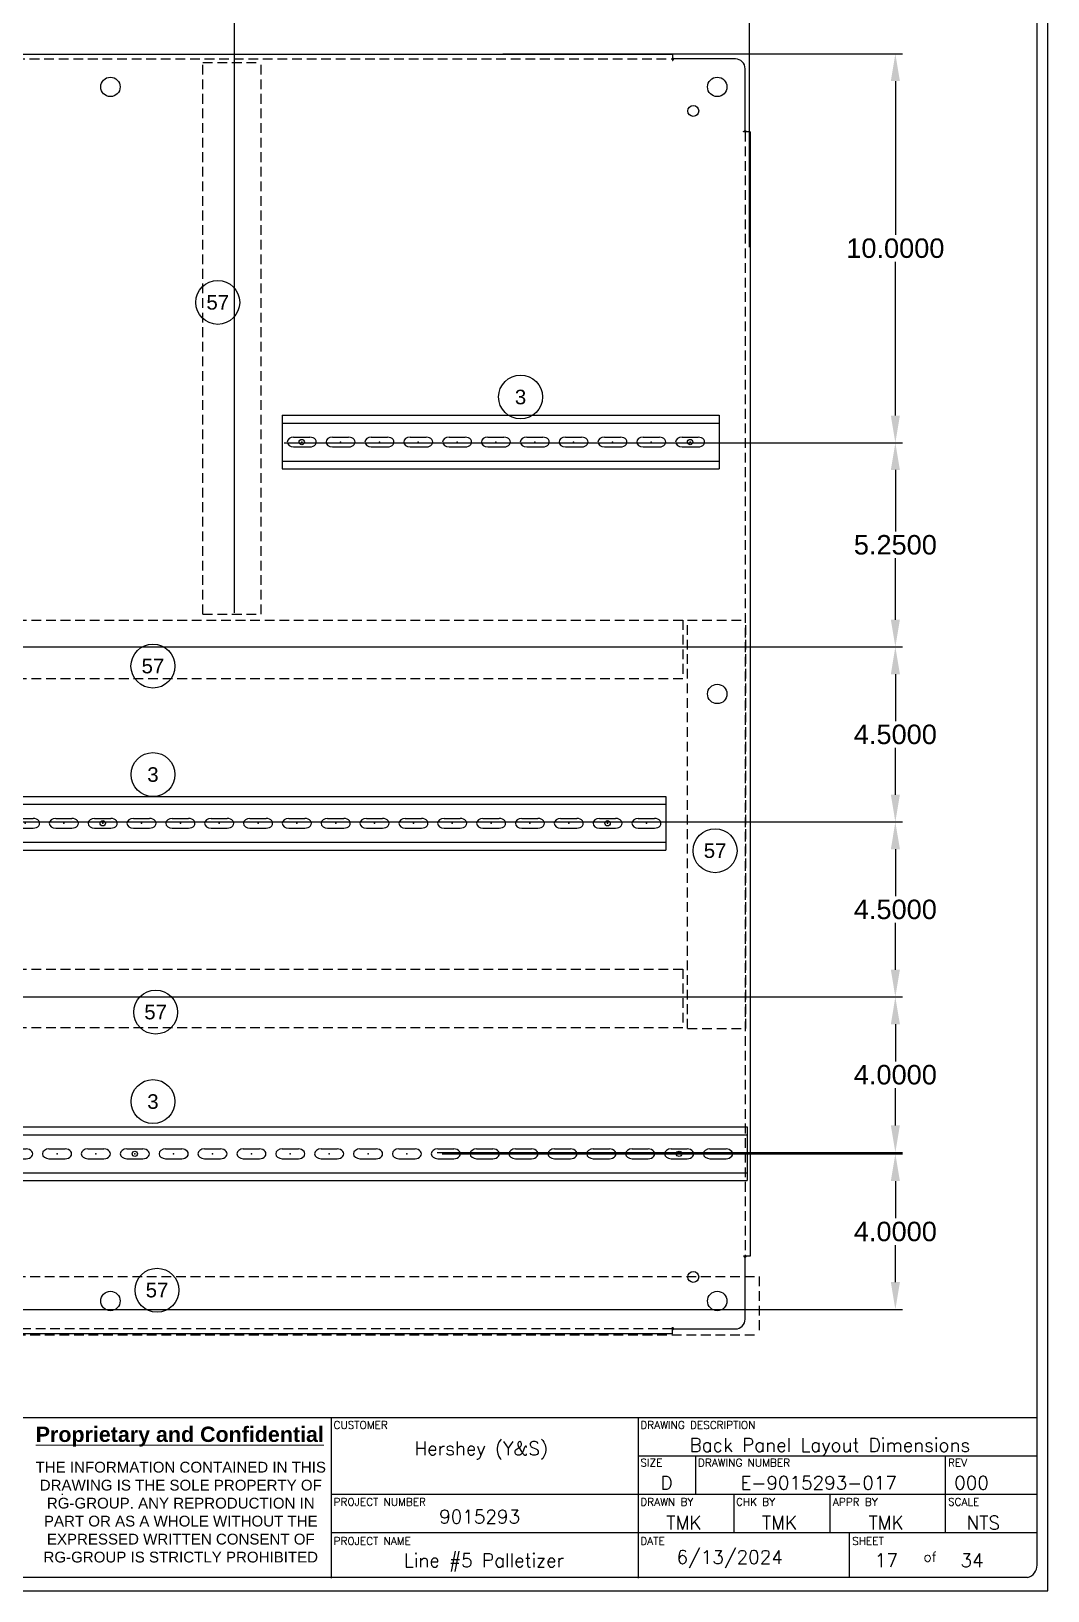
# Model space of a CAD drawing. Header units: inches. Extents: x -0.2 to 94.8, y -0.3 to 60.7.
# Drawn here: x 68.68 to 94.83, y -0.33 to 39.77 of the extents above; entities that cross this region are included whole.
import ezdxf
from ezdxf.enums import TextEntityAlignment as Align

# ---------------------------------------------------------------- set-up
doc = ezdxf.new("R2010")
doc.units = ezdxf.units.IN
doc.header["$MEASUREMENT"] = 0
doc.linetypes.add('HIDDEN', pattern=[0.375, 0.25, -0.125])
for name, color, linetype in [('02___PRT_ALL_AXES', 7, 'Continuous'), ('DEFAULT_2', 8, 'HIDDEN'), ('MISC', 7, 'Continuous'), ('PBAL', 52, 'Continuous'), ('PITEM', 20, 'Continuous'), ('PSYMS', 2, 'Continuous'), ('TB_LABELS', 1, 'Continuous')]:
    doc.layers.add(name, color=color, linetype=linetype)
doc.styles.add('Annotative', font='arial.ttf')
doc.styles.add('Fields', font='simplex.shx', dxfattribs={"height": 0.185})
doc.styles.get("Standard").update_dxf_attribs({"font": 'arial.ttf'})
doc.styles.add('WD', font='romans.shx', dxfattribs={"height": 0.185})
doc.dimstyles.get("Standard").update_dxf_attribs({"dimtxt": 0.18, "dimasz": 0.18, "dimexe": 0.18, "dimexo": 0.0625, "dimgap": 0.09, "dimtad": 0, "dimtih": 1, "dimtoh": 1, "dimdec": 4, "dimzin": 0, "dimdsep": 46, "dimtxsty": 'Standard', "dimcen": 0.09, "dimadec": 0, "dimazin": 0, "dimtfac": 1, "dimtdec": 4, "dimtofl": 0, "dimtmove": 0, "dimatfit": 3, "dimfxl": 1, "dimtolj": 1, "dimtzin": 0, "dimarcsym": 0})

# ---------------------------------------------------------------- blocks, each defined once
blk = doc.blocks.new('RG_Master_Ver_4_2_2')
at = {"color": 3}
for p, q in [((34.15, 0.194), (34.15, 21.734)), ((10.12, 1.563), (34.15, 1.563)), ((27.605, 1.563), (27.605, 0.072)), ((30.451, 1.563), (30.451, 0.072)), ((30.451, 1.207), (34.15, 1.207)), ((30.984, 1.207), (30.984, 0.852)), ((33.297, 1.207), (33.297, 0.852)), ((25.107, 0.852), (25.117, 0.852)), ((27.605, 0.852), (34.15, 0.852)), ((27.959, 0.852), (27.961, 0.852)), ((31.34, 0.852), (31.34, 0.496)), ((32.229, 0.852), (32.229, 0.496)), ((33.297, 0.852), (33.297, 0.496)), ((27.605, 0.496), (34.15, 0.496)), ((32.407, 0.496), (32.407, 0.085)), ((19.689, 0.081), (34.062, 0.081))]:
    blk.add_line(p, q, dxfattribs=at)
blk.add_lwpolyline([(0, -0.044), (34.25, -0.044), (34.25, 21.956), (0, 21.956)], close=True, dxfattribs=at)
blk.add_arc((34.035, 0.192), 0.115, 283.6956, 0.7965, dxfattribs=at)
at = {"color": 3, "linetype": 'Continuous', "lineweight": 20, "insert": (26.201, 1.478), "char_height": 0.14228, "width": 2.80179, "attachment_point": 2, "style": 'Annotative'}
blk.add_mtext('{\\fArial|b1|i0|c0|p34;\\LProprietary and Confidential}', dxfattribs=at)
at = {"color": 3, "insert": (26.21, 1.152), "char_height": 0.1, "width": 2.78538, "attachment_point": 2, "style": 'Annotative'}
blk.add_mtext('THE INFORMATION CONTAINED IN THIS DRAWING IS THE SOLE PROPERTY OF RG-GROUP. ANY REPRODUCTION IN PART OR AS A WHOLE WITHOUT THE EXPRESSED WRITTEN CONSENT OF RG-GROUP IS STRICTLY PROHIBITED', dxfattribs=at)
at = {"insert": (30.807, 0.331), "char_height": 0.125, "attachment_point": 1, "style": 'Fields'}
blk.add_mtext('6/13/2024', dxfattribs=at)
at = {"style": 'Fields'}
for tag, p in [('DESCRIPTION_3', (13.116, 1.307)), ('DRN_3', (15.472, 1.307)), ('CHK_3', (16.529, 1.307)), ('APP_3', (17.552, 1.307)), ('DATE_3', (18.829, 1.307)), ('CUSTOMER', (28.997, 1.214)), ('DRAWING_DESC', (32.229, 1.246)), ('DESCRIPTION_2', (13.116, 0.951)), ('DRN_2', (15.472, 0.951)), ('CHK_2', (16.529, 0.951)), ('APP_2', (17.552, 0.951)), ('DATE_2', (18.829, 0.951)), ('SIZE', (30.715, 0.894)), ('DRAWING_#', (32.125, 0.894)), ('REV', (33.543, 0.894)), ('PROJECT_#', (28.981, 0.581)), ('DESCRIPTION_1', (13.116, 0.596)), ('DRN_1', (15.472, 0.596)), ('CHK_1', (16.529, 0.596)), ('APP_1', (17.552, 0.596)), ('DATE_1', (18.829, 0.596)), ('DRN_BY', (30.875, 0.524)), ('CHK_BY', (31.762, 0.524)), ('APP_BY', (32.75, 0.524)), ('SCALE', (33.652, 0.524)), ('PROJECT_NAME', (29.021, 0.176)), ('SHEETNUM', (32.753, 0.176)), ('TTL_SHTS', (33.547, 0.176))]:
    blk.add_attdef(tag, text='', height=0.125, dxfattribs=at).set_placement(p, align=Align.CENTER)
at = {"style": 'Fields', "flags": 9}
blk.add_attdef('WD_TB', (9.953, 0.194), '', height=0.0638, dxfattribs=at)
at = {"layer": 'TB_LABELS', "style": 'WD'}
for s, height, p in [('CUSTOMER', 0.0711, (27.627, 1.528)), ('DRAWING DESCRIPTION', 0.07114, (30.472, 1.528)), ('SIZE', 0.0711, (30.472, 1.179)), ('DRAWING NUMBER', 0.07114, (31.006, 1.179)), ('REV', 0.0711, (33.325, 1.179)), ('PROJECT NUMBER', 0.07114, (27.627, 0.816)), ('DRAWN BY', 0.0711, (30.472, 0.816)), ('CHK BY', 0.0711, (31.359, 0.816)), ('APPR BY', 0.0711, (32.258, 0.816)), ('SCALE', 0.0711, (33.325, 0.816)), ('PROJECT NAME', 0.07114, (27.627, 0.453)), ('DATE', 0.0711, (30.472, 0.453)), ('SHEET', 0.0711, (32.436, 0.453)), ('of', 0.0925, (33.098, 0.318))]:
    blk.add_text(s, height=height, dxfattribs=at).set_placement(p, align=Align.TOP_LEFT)
blk = doc.blocks.new('HDINFBD8')
for p, q in [((0, 0.69), (11.25, 0.69)), ((0, 0.69), (0, -0.69)), ((0, 0.49), (11.25, 0.49)), ((11.25, 0.69), (11.25, -0.69)), ((0.292, 0.125), (0.708, 0.125)), ((1.292, 0.125), (1.708, 0.125)), ((2.292, 0.125), (2.708, 0.125)), ((3.292, 0.125), (3.708, 0.125)), ((4.292, 0.125), (4.708, 0.125)), ((5.292, 0.125), (5.708, 0.125)), ((6.292, 0.125), (6.708, 0.125)), ((7.292, 0.125), (7.708, 0.125)), ((8.292, 0.125), (8.708, 0.125)), ((9.292, 0.125), (9.708, 0.125)), ((10.292, 0.125), (10.708, 0.125)), ((0.292, -0.125), (0.708, -0.125)), ((1.292, -0.125), (1.708, -0.125)), ((2.292, -0.125), (2.708, -0.125)), ((3.292, -0.125), (3.708, -0.125)), ((4.292, -0.125), (4.708, -0.125)), ((5.292, -0.125), (5.708, -0.125)), ((6.292, -0.125), (6.708, -0.125)), ((7.292, -0.125), (7.708, -0.125)), ((8.292, -0.125), (8.708, -0.125)), ((9.292, -0.125), (9.708, -0.125)), ((10.292, -0.125), (10.708, -0.125)), ((0, -0.49), (11.25, -0.49)), ((0, -0.69), (11.25, -0.69))]:
    blk.add_line(p, q)
for centre in [(0.5, 0), (10.5, 0)]:
    blk.add_circle(centre, 0.068)
for centre, major_axis, start_param, end_param in [((0.292, 0), (-0.167, 0), -1.570796, 1.570794), ((0.708, 0), (0.167, 0), 4.712386, 7.853986), ((1.292, 0), (-0.167, 0), -1.570796, 1.570794), ((1.708, 0), (0.167, 0), 4.712386, 7.853986), ((2.292, 0), (-0.167, 0), -1.570796, 1.570794), ((2.708, 0), (0.167, 0), 4.712386, 7.853986), ((3.292, 0), (-0.167, 0), -1.570796, 1.570794), ((3.708, 0), (0.167, 0), 4.712386, 7.853986), ((4.292, 0), (-0.167, 0), -1.570796, 1.570794), ((4.708, 0), (0.167, 0), 4.712386, 7.853986), ((5.292, 0), (-0.167, 0), -1.570796, 1.570794), ((5.708, 0), (0.167, 0), 4.712386, 7.853986), ((6.292, 0), (-0.167, 0), -1.570796, 1.570794), ((6.708, 0), (0.167, 0), 4.712386, 7.853986), ((7.292, 0), (-0.167, 0), -1.570796, 1.570794), ((7.708, 0), (0.167, 0), 4.712386, 7.853986), ((8.292, 0), (-0.167, 0), -1.570796, 1.570794), ((8.708, 0), (0.167, 0), 4.712386, 7.853986), ((9.292, 0), (-0.167, 0), -1.570796, 1.570794), ((9.708, 0), (0.167, 0), 4.712386, 7.853986), ((10.292, 0), (-0.167, 0), -1.570796, 1.570794), ((10.708, 0), (0.167, 0), 4.712386, 7.853986)]:
    blk.add_ellipse(centre, major_axis=major_axis, ratio=0.749429, start_param=start_param, end_param=end_param)
for p in [(0.5, 0), (1.5, 0), (2.5, 0), (3.5, 0), (4.5, 0), (5.5, 0), (6.5, 0), (7.5, 0), (8.5, 0), (9.5, 0), (10.5, 0)]:
    blk.add_point(p)
at = {"flags": 11}
for p in [(0.5, 0), (10.5, 0)]:
    blk.add_attdef('NC', text='', height=0.01, rotation=270, dxfattribs=at).set_placement(p, align=Align.MIDDLE)
blk = doc.blocks.new('HDINFCF7')
for p, q in [((0, 0.69), (29, 0.69)), ((0, 0.69), (0, -0.69)), ((0, 0.49), (29, 0.49)), ((29, 0.69), (29, -0.69)), ((0.292, 0.125), (0.708, 0.125)), ((1.292, 0.125), (1.708, 0.125)), ((2.292, 0.125), (2.708, 0.125)), ((3.292, 0.125), (3.708, 0.125)), ((4.292, 0.125), (4.708, 0.125)), ((5.292, 0.125), (5.708, 0.125)), ((6.292, 0.125), (6.708, 0.125)), ((7.292, 0.125), (7.708, 0.125)), ((8.292, 0.125), (8.708, 0.125)), ((9.292, 0.125), (9.708, 0.125)), ((10.292, 0.125), (10.708, 0.125)), ((11.292, 0.125), (11.708, 0.125)), ((12.292, 0.125), (12.708, 0.125)), ((13.292, 0.125), (13.708, 0.125)), ((14.292, 0.125), (14.708, 0.125)), ((15.292, 0.125), (15.708, 0.125)), ((16.292, 0.125), (16.708, 0.125)), ((17.292, 0.125), (17.708, 0.125)), ((18.292, 0.125), (18.708, 0.125)), ((19.292, 0.125), (19.708, 0.125)), ((20.292, 0.125), (20.708, 0.125)), ((21.292, 0.125), (21.708, 0.125)), ((22.292, 0.125), (22.708, 0.125)), ((23.292, 0.125), (23.708, 0.125)), ((24.292, 0.125), (24.708, 0.125)), ((25.292, 0.125), (25.708, 0.125)), ((26.292, 0.125), (26.708, 0.125)), ((27.292, 0.125), (27.708, 0.125)), ((28.292, 0.125), (28.708, 0.125)), ((0.292, -0.125), (0.708, -0.125)), ((1.292, -0.125), (1.708, -0.125)), ((2.292, -0.125), (2.708, -0.125)), ((3.292, -0.125), (3.708, -0.125)), ((4.292, -0.125), (4.708, -0.125)), ((5.292, -0.125), (5.708, -0.125)), ((6.292, -0.125), (6.708, -0.125)), ((7.292, -0.125), (7.708, -0.125)), ((8.292, -0.125), (8.708, -0.125)), ((9.292, -0.125), (9.708, -0.125)), ((10.292, -0.125), (10.708, -0.125)), ((11.292, -0.125), (11.708, -0.125)), ((12.292, -0.125), (12.708, -0.125)), ((13.292, -0.125), (13.708, -0.125)), ((14.292, -0.125), (14.708, -0.125)), ((15.292, -0.125), (15.708, -0.125)), ((16.292, -0.125), (16.708, -0.125)), ((17.292, -0.125), (17.708, -0.125)), ((18.292, -0.125), (18.708, -0.125)), ((19.292, -0.125), (19.708, -0.125)), ((20.292, -0.125), (20.708, -0.125)), ((21.292, -0.125), (21.708, -0.125)), ((22.292, -0.125), (22.708, -0.125)), ((23.292, -0.125), (23.708, -0.125)), ((24.292, -0.125), (24.708, -0.125)), ((25.292, -0.125), (25.708, -0.125)), ((26.292, -0.125), (26.708, -0.125)), ((27.292, -0.125), (27.708, -0.125)), ((28.292, -0.125), (28.708, -0.125)), ((0, -0.49), (29, -0.49)), ((0, -0.69), (29, -0.69))]:
    blk.add_line(p, q)
for centre in [(1.5, 0), (14.5, 0), (27.5, 0)]:
    blk.add_circle(centre, 0.068)
for centre, major_axis, start_param, end_param in [((0.292, 0), (-0.167, 0), -1.570796, 1.570794), ((0.708, 0), (0.167, 0), 4.712386, 7.853986), ((1.292, 0), (-0.167, 0), -1.570796, 1.570794), ((1.708, 0), (0.167, 0), 4.712386, 7.853986), ((2.292, 0), (-0.167, 0), -1.570796, 1.570794), ((2.708, 0), (0.167, 0), 4.712386, 7.853986), ((3.292, 0), (-0.167, 0), -1.570796, 1.570794), ((3.708, 0), (0.167, 0), 4.712386, 7.853986), ((4.292, 0), (-0.167, 0), -1.570796, 1.570794), ((4.708, 0), (0.167, 0), 4.712386, 7.853986), ((5.292, 0), (-0.167, 0), -1.570796, 1.570794), ((5.708, 0), (0.167, 0), 4.712386, 7.853986), ((6.292, 0), (-0.167, 0), -1.570796, 1.570794), ((6.708, 0), (0.167, 0), 4.712386, 7.853986), ((7.292, 0), (-0.167, 0), -1.570796, 1.570794), ((7.708, 0), (0.167, 0), 4.712386, 7.853986), ((8.292, 0), (-0.167, 0), -1.570796, 1.570794), ((8.708, 0), (0.167, 0), 4.712386, 7.853986), ((9.292, 0), (-0.167, 0), -1.570796, 1.570794), ((9.708, 0), (0.167, 0), 4.712386, 7.853986), ((10.292, 0), (-0.167, 0), -1.570796, 1.570794), ((10.708, 0), (0.167, 0), 4.712386, 7.853986), ((11.292, 0), (-0.167, 0), -1.570796, 1.570794), ((11.708, 0), (0.167, 0), 4.712386, 7.853986), ((12.292, 0), (-0.167, 0), -1.570796, 1.570794), ((12.708, 0), (0.167, 0), 4.712386, 7.853986), ((13.292, 0), (-0.167, 0), -1.570796, 1.570794), ((13.708, 0), (0.167, 0), 4.712386, 7.853986), ((14.292, 0), (-0.167, 0), -1.570796, 1.570794), ((14.708, 0), (0.167, 0), 4.712386, 7.853986), ((15.292, 0), (-0.167, 0), -1.570796, 1.570794), ((15.708, 0), (0.167, 0), 4.712386, 7.853986), ((16.292, 0), (-0.167, 0), -1.570796, 1.570794), ((16.708, 0), (0.167, 0), 4.712386, 7.853986), ((17.292, 0), (-0.167, 0), -1.570796, 1.570794), ((17.708, 0), (0.167, 0), 4.712386, 7.853986), ((18.292, 0), (-0.167, 0), -1.570796, 1.570794), ((18.708, 0), (0.167, 0), 4.712386, 7.853986), ((19.292, 0), (-0.167, 0), -1.570796, 1.570794), ((19.708, 0), (0.167, 0), 4.712386, 7.853986), ((20.292, 0), (-0.167, 0), -1.570796, 1.570794), ((20.708, 0), (0.167, 0), 4.712386, 7.853986), ((21.292, 0), (-0.167, 0), -1.570796, 1.570794), ((21.708, 0), (0.167, 0), 4.712386, 7.853986), ((22.292, 0), (-0.167, 0), -1.570796, 1.570794), ((22.708, 0), (0.167, 0), 4.712386, 7.853986), ((23.292, 0), (-0.167, 0), -1.570796, 1.570794), ((23.708, 0), (0.167, 0), 4.712386, 7.853986), ((24.292, 0), (-0.167, 0), -1.570796, 1.570794), ((24.708, 0), (0.167, 0), 4.712386, 7.853986), ((25.292, 0), (-0.167, 0), -1.570796, 1.570794), ((25.708, 0), (0.167, 0), 4.712386, 7.853986), ((26.292, 0), (-0.167, 0), -1.570796, 1.570794), ((26.708, 0), (0.167, 0), 4.712386, 7.853986), ((27.292, 0), (-0.167, 0), -1.570796, 1.570794), ((27.708, 0), (0.167, 0), 4.712386, 7.853986), ((28.292, 0), (-0.167, 0), -1.570796, 1.570794), ((28.708, 0), (0.167, 0), 4.712386, 7.853986)]:
    blk.add_ellipse(centre, major_axis=major_axis, ratio=0.749429, start_param=start_param, end_param=end_param)
for p in [(0.5, 0), (1.5, 0), (2.5, 0), (3.5, 0), (4.5, 0), (5.5, 0), (6.5, 0), (7.5, 0), (8.5, 0), (9.5, 0), (10.5, 0), (11.5, 0), (12.5, 0), (13.5, 0), (14.5, 0), (15.5, 0), (16.5, 0), (17.5, 0), (18.5, 0), (19.5, 0), (20.5, 0), (21.5, 0), (22.5, 0), (23.5, 0), (24.5, 0), (25.5, 0), (26.5, 0), (27.5, 0), (28.5, 0)]:
    blk.add_point(p)
at = {"flags": 11}
for p in [(1.5, 0), (14.5, 0), (27.5, 0)]:
    blk.add_attdef('NC', text='', height=0.01, rotation=270, dxfattribs=at).set_placement(p, align=Align.MIDDLE)
blk = doc.blocks.new('VDIN1A203')
at = {"layer": 'MISC', "color": 4, "linetype": 'HIDDEN'}
for p, q in [((-0.75, 0), (-0.75, 14.1875)), ((-0.75, 14.1875), (0.75, 14.1875)), ((0.75, 0), (0.75, 14.1875)), ((-0.75, 0), (0.75, 0))]:
    blk.add_line(p, q, dxfattribs=at)
blk = doc.blocks.new('HDIN1A22A')
at = {"layer": 'MISC', "color": 4, "linetype": 'HIDDEN'}
for p, q in [((0, 0.75), (29.5, 0.75)), ((0, 0.75), (0, -0.75)), ((29.5, 0.75), (29.5, -0.75)), ((0, -0.75), (29.5, -0.75))]:
    blk.add_line(p, q, dxfattribs=at)
blk = doc.blocks.new('HDIN1A278')
at = {"layer": 'MISC', "color": 4, "linetype": 'HIDDEN'}
for p, q in [((0, 0.75), (31.5, 0.75)), ((0, 0.75), (0, -0.75)), ((31.5, 0.75), (31.5, -0.75)), ((0, -0.75), (31.5, -0.75))]:
    blk.add_line(p, q, dxfattribs=at)
blk = doc.blocks.new('HDIN1A29F')
at = {"layer": 'MISC', "color": 4, "linetype": 'HIDDEN'}
for p, q in [((0, 0.75), (29.5, 0.75)), ((0, 0.75), (0, -0.75)), ((29.5, 0.75), (29.5, -0.75)), ((0, -0.75), (29.5, -0.75))]:
    blk.add_line(p, q, dxfattribs=at)
blk = doc.blocks.new('VDIN1A2C6')
at = {"layer": 'MISC', "color": 4, "linetype": 'HIDDEN'}
for p, q in [((-0.75, 0), (-0.75, 10.5)), ((-0.75, 10.5), (0.75, 10.5)), ((0.75, 0), (0.75, 10.5)), ((-0.75, 0), (0.75, 0))]:
    blk.add_line(p, q, dxfattribs=at)
blk = doc.blocks.new('*D180')
at = {"layer": 'Defpoints', "color": 0, "transparency": 16777216}
for p in [(73.906, 40.688), (87.156, 34.156), (73.906, 24.75)]:
    blk.add_point(p, dxfattribs=at)
at = {"layer": 'PSYMS', "color": 0, "lineweight": -2, "transparency": 16777216}
for p, q in [((73.906, 24.812), (73.906, 40.867)), ((74.606, 40.688), (79.234, 40.688)), ((86.456, 40.688), (81.829, 40.688)), ((87.156, 34.219), (87.156, 40.867))]:
    blk.add_line(p, q, dxfattribs=at)
at = {"layer": 'PSYMS', "color": 0, "transparency": 16777216}
for points in [[(74.606, 40.804), (74.606, 40.571), (73.906, 40.688)], [(86.456, 40.804), (86.456, 40.571), (87.156, 40.688)]]:
    blk.add_solid(points, dxfattribs=at)
at = {"layer": 'PSYMS', "color": 0, "transparency": 16777216, "insert": (80.531, 40.688), "char_height": 0.5, "attachment_point": 5}
blk.add_mtext('\\A1;13.2500', dxfattribs=at)
blk = doc.blocks.new('*D181')
at = {"layer": 'Defpoints', "color": 0, "transparency": 16777216}
for p in [(80.75, 39.188), (75.125, 29.188), (90.906, 29.188)]:
    blk.add_point(p, dxfattribs=at)
at = {"layer": 'PSYMS', "color": 0, "lineweight": -2, "transparency": 16777216}
for p, q in [((80.813, 39.188), (91.086, 39.188)), ((90.906, 38.488), (90.906, 34.533)), ((90.906, 29.888), (90.906, 33.842)), ((75.188, 29.188), (91.086, 29.188))]:
    blk.add_line(p, q, dxfattribs=at)
at = {"layer": 'PSYMS', "color": 0, "transparency": 16777216}
for points in [[(90.79, 38.488), (91.023, 38.488), (90.906, 39.188)], [(90.79, 29.888), (91.023, 29.888), (90.906, 29.188)]]:
    blk.add_solid(points, dxfattribs=at)
at = {"layer": 'PSYMS', "color": 0, "transparency": 16777216, "insert": (90.906, 34.187), "char_height": 0.5, "attachment_point": 5}
blk.add_mtext('\\A1;10.0000', dxfattribs=at)
blk = doc.blocks.new('*D182')
at = {"layer": 'Defpoints', "color": 0, "transparency": 16777216}
for p in [(82.094, 29.188), (55.938, 23.938), (90.906, 23.938)]:
    blk.add_point(p, dxfattribs=at)
at = {"layer": 'PSYMS', "color": 0, "lineweight": -2, "transparency": 16777216}
for p, q in [((82.156, 29.188), (91.086, 29.188)), ((90.906, 28.488), (90.906, 26.908)), ((90.906, 24.638), (90.906, 26.217)), ((56, 23.938), (91.086, 23.938))]:
    blk.add_line(p, q, dxfattribs=at)
at = {"layer": 'PSYMS', "color": 0, "transparency": 16777216}
for points in [[(90.79, 28.488), (91.023, 28.488), (90.906, 29.188)], [(90.79, 24.638), (91.023, 24.638), (90.906, 23.938)]]:
    blk.add_solid(points, dxfattribs=at)
at = {"layer": 'PSYMS', "color": 0, "transparency": 16777216, "insert": (90.906, 26.562), "char_height": 0.5, "attachment_point": 5}
blk.add_mtext('\\A1;5.2500', dxfattribs=at)
blk = doc.blocks.new('*D183')
at = {"layer": 'Defpoints', "color": 0, "transparency": 16777216}
for p in [(82.813, 23.938), (63.25, 19.438), (90.906, 19.438)]:
    blk.add_point(p, dxfattribs=at)
at = {"layer": 'PSYMS', "color": 0, "lineweight": -2, "transparency": 16777216}
for p, q in [((82.875, 23.938), (91.086, 23.938)), ((90.906, 23.238), (90.906, 22.033)), ((90.906, 20.138), (90.906, 21.342)), ((63.313, 19.438), (91.086, 19.438))]:
    blk.add_line(p, q, dxfattribs=at)
at = {"layer": 'PSYMS', "color": 0, "transparency": 16777216}
for points in [[(90.79, 23.238), (91.023, 23.238), (90.906, 23.938)], [(90.79, 20.138), (91.023, 20.138), (90.906, 19.438)]]:
    blk.add_solid(points, dxfattribs=at)
at = {"layer": 'PSYMS', "color": 0, "transparency": 16777216, "insert": (90.906, 21.687), "char_height": 0.5, "attachment_point": 5}
blk.add_mtext('\\A1;4.5000', dxfattribs=at)
blk = doc.blocks.new('*D184')
at = {"layer": 'Defpoints', "color": 0, "transparency": 16777216}
for p in [(56, 19.438), (55.938, 14.938), (90.906, 14.938)]:
    blk.add_point(p, dxfattribs=at)
at = {"layer": 'PSYMS', "color": 0, "lineweight": -2, "transparency": 16777216}
for p, q in [((56.063, 19.438), (91.086, 19.438)), ((90.906, 18.738), (90.906, 17.533)), ((90.906, 15.638), (90.906, 16.842)), ((56, 14.938), (91.086, 14.938))]:
    blk.add_line(p, q, dxfattribs=at)
at = {"layer": 'PSYMS', "color": 0, "transparency": 16777216}
for points in [[(90.79, 18.738), (91.023, 18.738), (90.906, 19.438)], [(90.79, 15.638), (91.023, 15.638), (90.906, 14.938)]]:
    blk.add_solid(points, dxfattribs=at)
at = {"layer": 'PSYMS', "color": 0, "transparency": 16777216, "insert": (90.906, 17.187), "char_height": 0.5, "attachment_point": 5}
blk.add_mtext('\\A1;4.5000', dxfattribs=at)
blk = doc.blocks.new('*D185')
at = {"layer": 'Defpoints', "color": 0, "transparency": 16777216}
for p in [(79.063, 14.938), (79.063, 10.938), (90.906, 10.938)]:
    blk.add_point(p, dxfattribs=at)
at = {"layer": 'PSYMS', "color": 0, "lineweight": -2, "transparency": 16777216}
for p, q in [((79.125, 14.938), (91.086, 14.938)), ((90.906, 14.238), (90.906, 13.283)), ((90.906, 11.637), (90.906, 12.592)), ((79.125, 10.938), (91.086, 10.938))]:
    blk.add_line(p, q, dxfattribs=at)
at = {"layer": 'PSYMS', "color": 0, "transparency": 16777216}
for points in [[(90.79, 14.238), (91.023, 14.238), (90.906, 14.938)], [(90.79, 11.637), (91.023, 11.637), (90.906, 10.938)]]:
    blk.add_solid(points, dxfattribs=at)
at = {"layer": 'PSYMS', "color": 0, "transparency": 16777216, "insert": (90.906, 12.937), "char_height": 0.5, "attachment_point": 5}
blk.add_mtext('\\A1;4.0000', dxfattribs=at)
blk = doc.blocks.new('*D186')
at = {"layer": 'Defpoints', "color": 0, "transparency": 16777216}
for p in [(79.188, 10.906), (55.813, 6.906), (90.906, 6.906)]:
    blk.add_point(p, dxfattribs=at)
at = {"layer": 'PSYMS', "color": 0, "lineweight": -2, "transparency": 16777216}
for p, q in [((79.25, 10.906), (91.086, 10.906)), ((90.906, 10.206), (90.906, 9.252)), ((90.906, 7.606), (90.906, 8.561)), ((55.875, 6.906), (91.086, 6.906))]:
    blk.add_line(p, q, dxfattribs=at)
at = {"layer": 'PSYMS', "color": 0, "transparency": 16777216}
for points in [[(90.79, 10.206), (91.023, 10.206), (90.906, 10.906)], [(90.79, 7.606), (91.023, 7.606), (90.906, 6.906)]]:
    blk.add_solid(points, dxfattribs=at)
at = {"layer": 'PSYMS', "color": 0, "transparency": 16777216, "insert": (90.906, 8.906), "char_height": 0.5, "attachment_point": 5}
blk.add_mtext('\\A1;4.0000', dxfattribs=at)
blk = doc.blocks.new('PNL1AB64')
at = {"layer": 'PBAL'}
blk.add_circle((-0.009, 0.187), 0.188, dxfattribs=at)
at = {"layer": 'PITEM'}
blk.add_attdef('B_ITEM', text='', height=0.125, dxfattribs=at).set_placement((-0.009, 0.187), align=Align.MIDDLE)
blk = doc.blocks.new('PNL1AB6F')
at = {"layer": 'PBAL'}
blk.add_circle((0.184, 0.035), 0.188, dxfattribs=at)
at = {"layer": 'PITEM'}
blk.add_attdef('B_ITEM', text='', height=0.125, dxfattribs=at).set_placement((0.184, 0.035), align=Align.MIDDLE)
blk = doc.blocks.new('PNL1AB7A')
at = {"layer": 'PBAL'}
blk.add_circle((0.187, -0.005), 0.188, dxfattribs=at)
at = {"layer": 'PITEM'}
blk.add_attdef('B_ITEM', text='', height=0.125, dxfattribs=at).set_placement((0.187, -0.005), align=Align.MIDDLE)
blk = doc.blocks.new('PNL1AB85')
at = {"layer": 'PBAL'}
blk.add_circle((0.187, 0.015), 0.188, dxfattribs=at)
at = {"layer": 'PITEM'}
blk.add_attdef('B_ITEM', text='', height=0.125, dxfattribs=at).set_placement((0.187, 0.015), align=Align.MIDDLE)
blk = doc.blocks.new('PNL1AB90')
at = {"layer": 'PBAL'}
blk.add_circle((0.187, -0.004), 0.188, dxfattribs=at)
at = {"layer": 'PITEM'}
blk.add_attdef('B_ITEM', text='', height=0.125, dxfattribs=at).set_placement((0.187, -0.004), align=Align.MIDDLE)
blk = doc.blocks.new('PNL1AB9B')
at = {"layer": 'PBAL'}
blk.add_circle((0.187, 0.016), 0.188, dxfattribs=at)
at = {"layer": 'PITEM'}
blk.add_attdef('B_ITEM', text='', height=0.125, dxfattribs=at).set_placement((0.187, 0.016), align=Align.MIDDLE)
blk = doc.blocks.new('PNL1ABA6')
at = {"layer": 'PBAL'}
blk.add_circle((0.187, 0.016), 0.188, dxfattribs=at)
at = {"layer": 'PITEM'}
blk.add_attdef('B_ITEM', text='', height=0.125, dxfattribs=at).set_placement((0.187, 0.016), align=Align.MIDDLE)
blk = doc.blocks.new('PNL1ABBC')
at = {"layer": 'PBAL'}
blk.add_circle((-0.002, 0.187), 0.188, dxfattribs=at)
at = {"layer": 'PITEM'}
blk.add_attdef('B_ITEM', text='', height=0.125, dxfattribs=at).set_placement((-0.002, 0.187), align=Align.MIDDLE)
blk = doc.blocks.new('HDIN1C17A')
for p, q in [((0, 0.69), (31.25, 0.69)), ((0, 0.69), (0, -0.69)), ((0, 0.49), (31.25, 0.49)), ((31.25, 0.69), (31.25, -0.69)), ((0.292, 0.125), (0.708, 0.125)), ((1.292, 0.125), (1.708, 0.125)), ((2.292, 0.125), (2.708, 0.125)), ((3.292, 0.125), (3.708, 0.125)), ((4.292, 0.125), (4.708, 0.125)), ((5.292, 0.125), (5.708, 0.125)), ((6.292, 0.125), (6.708, 0.125)), ((7.292, 0.125), (7.708, 0.125)), ((8.292, 0.125), (8.708, 0.125)), ((9.292, 0.125), (9.708, 0.125)), ((10.292, 0.125), (10.708, 0.125)), ((11.292, 0.125), (11.708, 0.125)), ((12.292, 0.125), (12.708, 0.125)), ((13.292, 0.125), (13.708, 0.125)), ((14.292, 0.125), (14.708, 0.125)), ((15.292, 0.125), (15.708, 0.125)), ((16.292, 0.125), (16.708, 0.125)), ((17.292, 0.125), (17.708, 0.125)), ((18.292, 0.125), (18.708, 0.125)), ((19.292, 0.125), (19.708, 0.125)), ((20.292, 0.125), (20.708, 0.125)), ((21.292, 0.125), (21.708, 0.125)), ((22.292, 0.125), (22.708, 0.125)), ((23.292, 0.125), (23.708, 0.125)), ((24.292, 0.125), (24.708, 0.125)), ((25.292, 0.125), (25.708, 0.125)), ((26.292, 0.125), (26.708, 0.125)), ((27.292, 0.125), (27.708, 0.125)), ((28.292, 0.125), (28.708, 0.125)), ((29.292, 0.125), (29.708, 0.125)), ((30.292, 0.125), (30.708, 0.125)), ((0.292, -0.125), (0.708, -0.125)), ((1.292, -0.125), (1.708, -0.125)), ((2.292, -0.125), (2.708, -0.125)), ((3.292, -0.125), (3.708, -0.125)), ((4.292, -0.125), (4.708, -0.125)), ((5.292, -0.125), (5.708, -0.125)), ((6.292, -0.125), (6.708, -0.125)), ((7.292, -0.125), (7.708, -0.125)), ((8.292, -0.125), (8.708, -0.125)), ((9.292, -0.125), (9.708, -0.125)), ((10.292, -0.125), (10.708, -0.125)), ((11.292, -0.125), (11.708, -0.125)), ((12.292, -0.125), (12.708, -0.125)), ((13.292, -0.125), (13.708, -0.125)), ((14.292, -0.125), (14.708, -0.125)), ((15.292, -0.125), (15.708, -0.125)), ((16.292, -0.125), (16.708, -0.125)), ((17.292, -0.125), (17.708, -0.125)), ((18.292, -0.125), (18.708, -0.125)), ((19.292, -0.125), (19.708, -0.125)), ((20.292, -0.125), (20.708, -0.125)), ((21.292, -0.125), (21.708, -0.125)), ((22.292, -0.125), (22.708, -0.125)), ((23.292, -0.125), (23.708, -0.125)), ((24.292, -0.125), (24.708, -0.125)), ((25.292, -0.125), (25.708, -0.125)), ((26.292, -0.125), (26.708, -0.125)), ((27.292, -0.125), (27.708, -0.125)), ((28.292, -0.125), (28.708, -0.125)), ((29.292, -0.125), (29.708, -0.125)), ((30.292, -0.125), (30.708, -0.125)), ((0, -0.49), (31.25, -0.49)), ((0, -0.69), (31.25, -0.69))]:
    blk.add_line(p, q)
for centre in [(1.5, 0), (15.5, 0), (29.5, 0)]:
    blk.add_circle(centre, 0.068)
for centre, start_param, end_param in [((0.292, 0), -1.570796, 1.570794), ((0.708, 0), 1.570794, 4.712394), ((1.292, 0), -1.570796, 1.570794), ((1.708, 0), 1.570794, 4.712394), ((2.292, 0), -1.570796, 1.570794), ((2.708, 0), 1.570794, 4.712394), ((3.292, 0), -1.570796, 1.570794), ((3.708, 0), 1.570794, 4.712394), ((4.292, 0), -1.570796, 1.570794), ((4.708, 0), 1.570794, 4.712394), ((5.292, 0), -1.570796, 1.570794), ((5.708, 0), 1.570794, 4.712394), ((6.292, 0), -1.570796, 1.570794), ((6.708, 0), 1.570794, 4.712394), ((7.292, 0), -1.570796, 1.570794), ((7.708, 0), 1.570794, 4.712394), ((8.292, 0), -1.570796, 1.570794), ((8.708, 0), 1.570794, 4.712394), ((9.292, 0), -1.570796, 1.570794), ((9.708, 0), 1.570794, 4.712394), ((10.292, 0), -1.570796, 1.570794), ((10.708, 0), 1.570794, 4.712394), ((11.292, 0), -1.570796, 1.570794), ((11.708, 0), 1.570794, 4.712394), ((12.292, 0), -1.570796, 1.570794), ((12.708, 0), 1.570794, 4.712394), ((13.292, 0), -1.570796, 1.570794), ((13.708, 0), 1.570794, 4.712394), ((14.292, 0), -1.570796, 1.570794), ((14.708, 0), 1.570794, 4.712394), ((15.292, 0), -1.570796, 1.570794), ((15.708, 0), 1.570794, 4.712394), ((16.292, 0), -1.570796, 1.570794), ((16.708, 0), 1.570794, 4.712394), ((17.292, 0), -1.570796, 1.570794), ((17.708, 0), 1.570794, 4.712394), ((18.292, 0), -1.570796, 1.570794), ((18.708, 0), 1.570794, 4.712394), ((19.292, 0), -1.570796, 1.570794), ((19.708, 0), 1.570794, 4.712394), ((20.292, 0), -1.570796, 1.570794), ((20.708, 0), 1.570794, 4.712394), ((21.292, 0), -1.570796, 1.570794), ((21.708, 0), 1.570794, 4.712394), ((22.292, 0), -1.570796, 1.570794), ((22.708, 0), 1.570794, 4.712394), ((23.292, 0), -1.570796, 1.570794), ((23.708, 0), 1.570794, 4.712394), ((24.292, 0), -1.570796, 1.570794), ((24.708, 0), 1.570794, 4.712394), ((25.292, 0), -1.570796, 1.570794), ((25.708, 0), 1.570794, 4.712394), ((26.292, 0), -1.570796, 1.570794), ((26.708, 0), 1.570794, 4.712394), ((27.292, 0), -1.570796, 1.570794), ((27.708, 0), 1.570794, 4.712394), ((28.292, 0), -1.570796, 1.570794), ((28.708, 0), 1.570794, 4.712394), ((29.292, 0), -1.570796, 1.570794), ((29.708, 0), 1.570794, 4.712394), ((30.292, 0), -1.570796, 1.570794), ((30.708, 0), 1.570794, 4.712394)]:
    blk.add_ellipse(centre, major_axis=(-0.167, 0), ratio=0.749429, start_param=start_param, end_param=end_param)
for p in [(0.5, 0), (1.5, 0), (2.5, 0), (3.5, 0), (4.5, 0), (5.5, 0), (6.5, 0), (7.5, 0), (8.5, 0), (9.5, 0), (10.5, 0), (11.5, 0), (12.5, 0), (13.5, 0), (14.5, 0), (15.5, 0), (16.5, 0), (17.5, 0), (18.5, 0), (19.5, 0), (20.5, 0), (21.5, 0), (22.5, 0), (23.5, 0), (24.5, 0), (25.5, 0), (26.5, 0), (27.5, 0), (28.5, 0), (29.5, 0), (30.5, 0)]:
    blk.add_point(p)
at = {"flags": 11}
for p in [(1.5, 0), (15.5, 0), (29.5, 0)]:
    blk.add_attdef('NC', text='', height=0.01, rotation=270, dxfattribs=at).set_placement(p, align=Align.MIDDLE)

msp = doc.modelspace()

# ---------------------------------------------------------------- linework, layer by layer
at = {"color": 3, "linetype": 'Continuous'}
for p, q in [((56.2652, 39.17979), (85.17016, 39.17979)), ((85.17016, 39.17979), (85.17016, 39.09342)), ((86.79334, 39.05493), (85.20547, 39.05493)), ((87.04305, 37.21734), (87.04305, 38.80521)), ((87.05739, 37.20344), (87.05408, 37.20678)), ((87.06173, 37.19903), (87.05739, 37.20344)), ((87.16791, 37.18203), (87.08155, 37.18203)), ((87.16791, 37.18203), (87.16791, 8.27707)), ((87.04305, 6.6539), (87.04305, 8.24176)), ((87.16791, 8.27707), (87.08155, 8.27707)), ((85.17016, 6.27932), (56.2652, 6.27932)), ((85.17016, 6.27932), (85.17016, 6.36568)), ((85.18716, 6.38551), (85.19157, 6.38985)), ((85.19157, 6.38985), (85.19491, 6.39315)), ((85.20547, 6.40418), (86.79334, 6.40418))]:
    msp.add_line(p, q, dxfattribs=at)
for points in [[(85.17016, 39.09342), (85.17157, 39.09148), (85.17298, 39.08959), (85.17441, 39.08773), (85.17584, 39.08593), (85.17727, 39.0842), (85.1787, 39.08252), (85.18012, 39.08091), (85.18154, 39.07936), (85.18294, 39.07788), (85.18433, 39.07644), (85.18574, 39.07501), (85.18716, 39.0736)], [(85.18716, 39.0736), (85.19319, 39.06766), (85.19491, 39.06596), (85.19665, 39.0642), (85.19833, 39.06248), (85.19997, 39.06079), (85.20154, 39.05915), (85.20299, 39.0576), (85.20431, 39.05619), (85.20547, 39.05493)], [(87.05408, 37.20678), (87.05233, 37.20852), (87.05061, 37.21021), (87.04892, 37.21184), (87.04728, 37.21341), (87.04573, 37.21486), (87.04432, 37.21618), (87.04305, 37.21734)], [(87.08155, 37.18203), (87.07961, 37.18344), (87.07772, 37.18485), (87.07586, 37.18628), (87.07406, 37.18771), (87.07232, 37.18914), (87.07065, 37.19057), (87.06904, 37.19199), (87.06749, 37.19341), (87.06601, 37.19481), (87.06457, 37.1962), (87.06314, 37.19761), (87.06173, 37.19903)], [(87.06173, 8.26008), (87.05579, 8.25404), (87.05408, 8.25233), (87.05233, 8.25059), (87.05061, 8.2489), (87.04892, 8.24726), (87.04728, 8.2457), (87.04573, 8.24424), (87.04432, 8.24293), (87.04305, 8.24176)], [(87.08155, 8.27707), (87.07961, 8.27567), (87.07772, 8.27426), (87.07586, 8.27283), (87.07406, 8.2714), (87.07232, 8.26997), (87.07065, 8.26854), (87.06904, 8.26711), (87.06749, 8.2657), (87.06601, 8.2643), (87.06457, 8.2629), (87.06314, 8.26149), (87.06173, 8.26008)], [(85.17016, 6.36568), (85.17157, 6.36762), (85.17298, 6.36952), (85.17441, 6.37137), (85.17584, 6.37317), (85.17727, 6.37491), (85.1787, 6.37658), (85.18012, 6.37819), (85.18154, 6.37974), (85.18294, 6.38123), (85.18433, 6.38267), (85.18574, 6.38409), (85.18716, 6.38551)], [(85.19491, 6.39315), (85.19665, 6.3949), (85.19834, 6.39663), (85.19997, 6.39832), (85.20154, 6.39996), (85.20299, 6.40151), (85.20431, 6.40292), (85.20547, 6.40418)]]:
    msp.add_lwpolyline(points, dxfattribs=at)
for centre, start, end in [((86.79334, 38.80521), 0, 90), ((86.79334, 6.6539), 270, 0)]:
    msp.add_arc(centre, 0.24972, start, end, dxfattribs=at)
at = {"layer": '02___PRT_ALL_AXES', "color": 3, "linetype": 'Continuous'}
for centre, radius in [((70.71768, 38.33698), 0.24972), ((86.32511, 38.33698), 0.24972), ((85.70709, 37.71896), 0.14034), ((86.32511, 22.72955), 0.24972), ((85.70709, 7.74015), 0.14034), ((70.71768, 7.12212), 0.24972), ((86.32511, 7.12212), 0.24972)]:
    msp.add_circle(centre, radius, dxfattribs=at)
at = {"layer": 'DEFAULT_2', "color": 8, "linetype": 'HIDDEN'}
for p, q in [((56.2652, 39.05493), (85.17016, 39.05493)), ((85.17016, 39.09342), (85.17016, 39.01411)), ((87.08155, 37.18203), (87.00224, 37.18203)), ((87.02328, 37.20414), (87.02972, 37.208)), ((87.04305, 37.18203), (87.04305, 8.27707)), ((87.08155, 8.27707), (87.00224, 8.27707)), ((85.17016, 6.36568), (85.17016, 6.44499)), ((85.19227, 6.42396), (85.19613, 6.41751)), ((85.17016, 6.40418), (56.2652, 6.40418))]:
    msp.add_line(p, q, dxfattribs=at)
for points in [[(85.17016, 39.01411), (85.17178, 39.01471), (85.17335, 39.01538), (85.17484, 39.01613), (85.1763, 39.01696), (85.17772, 39.01787), (85.17912, 39.0189), (85.18053, 39.02005), (85.18194, 39.02133), (85.18337, 39.02279), (85.18476, 39.02434), (85.18602, 39.02588), (85.18724, 39.02749), (85.1885, 39.02926), (85.18975, 39.03114), (85.19101, 39.03311), (85.19227, 39.03515), (85.19613, 39.0416)], [(85.19613, 39.0416), (85.19751, 39.04384), (85.19888, 39.04599), (85.20024, 39.04806), (85.2016, 39.05), (85.20294, 39.05181), (85.20423, 39.05344), (85.20547, 39.05493)], [(87.00224, 37.18203), (87.00284, 37.18366), (87.00351, 37.18522), (87.00426, 37.18672), (87.00509, 37.18817), (87.006, 37.18959), (87.00703, 37.19099), (87.00817, 37.1924), (87.00946, 37.19381), (87.01092, 37.19525), (87.01247, 37.19664), (87.01401, 37.19789), (87.01562, 37.19911), (87.01739, 37.20037), (87.01927, 37.20163), (87.02124, 37.20288), (87.02328, 37.20414)], [(87.02972, 37.208), (87.03197, 37.20938), (87.03412, 37.21075), (87.03618, 37.21211), (87.03813, 37.21347), (87.03993, 37.21481), (87.04157, 37.2161), (87.04305, 37.21734)], [(87.00224, 8.27707), (87.00284, 8.27545), (87.00351, 8.27389), (87.00426, 8.27239), (87.00509, 8.27094), (87.006, 8.26952), (87.00703, 8.26811), (87.00817, 8.26671), (87.00946, 8.2653), (87.01092, 8.26386), (87.01247, 8.26247), (87.01401, 8.26121), (87.01562, 8.25999), (87.01739, 8.25874), (87.01927, 8.25748), (87.02124, 8.25623), (87.02328, 8.25497), (87.02972, 8.2511)], [(87.02972, 8.2511), (87.03197, 8.24973), (87.03412, 8.24836), (87.03618, 8.24699), (87.03813, 8.24563), (87.03993, 8.2443), (87.04157, 8.24301), (87.04305, 8.24176)], [(85.17016, 6.44499), (85.17178, 6.4444), (85.17335, 6.44373), (85.17484, 6.44298), (85.1763, 6.44215), (85.17772, 6.44123), (85.17912, 6.44021), (85.18053, 6.43906), (85.18194, 6.43778), (85.18337, 6.43632), (85.18476, 6.43477), (85.18602, 6.43323), (85.18724, 6.43162), (85.1885, 6.42985), (85.18975, 6.42797), (85.19101, 6.426), (85.19227, 6.42396)], [(85.19613, 6.41751), (85.19751, 6.41527), (85.19888, 6.41311), (85.20024, 6.41105), (85.2016, 6.4091), (85.20294, 6.4073), (85.20423, 6.40566), (85.20547, 6.40418)]]:
    msp.add_lwpolyline(points, dxfattribs=at)

# ---------------------------------------------------------------- block references
ref = msp.add_blockref('RG_Master_Ver_4_2_2', (-0.17247, -0.20731), dxfattribs=dict(xscale=2.773722627737226, yscale=2.773722627737226, zscale=2.773722627737226))
ref.add_attrib('CUSTOMER', 'Hershey (Y&S)', dxfattribs={"height": 0.3467153, "style": 'Fields'}).set_placement((80.25605, 3.15862), align=Align.CENTER)
ref.add_attrib('DRAWING_DESC', 'Back Panel Layout Dimensions', dxfattribs={"height": 0.3467153, "style": 'Fields'}).set_placement((89.22309, 3.24743), align=Align.CENTER)
ref.add_attrib('PROJECT_#', '9015293', dxfattribs={"height": 0.346715, "style": 'Fields'}).set_placement((80.21368, 1.40406), align=Align.CENTER)
ref.add_attrib('PROJECT_NAME', 'Line #5 Palletizer', dxfattribs={"height": 0.3467153, "style": 'Fields'}).set_placement((80.32385, 0.28053), align=Align.CENTER)
ref.add_attrib('SIZE', 'D', dxfattribs={"height": 0.34672, "style": 'Fields'}).set_placement((85.0211, 2.27354), align=Align.CENTER)
ref.add_attrib('APP_BY', 'TMK', dxfattribs={"height": 0.346715, "style": 'Fields'}).set_placement((90.66695, 1.24744), align=Align.CENTER)
ref.add_attrib('DRAWING_#', 'E-9015293-017', dxfattribs={"height": 0.3467153, "style": 'Fields'}).set_placement((88.93337, 2.27354), align=Align.CENTER)
ref.add_attrib('REV', '000', dxfattribs={"height": 0.346715, "style": 'Fields'}).set_placement((92.86616, 2.27354), align=Align.CENTER)
ref.add_attrib('SCALE', 'NTS', dxfattribs={"height": 0.346715, "style": 'Fields'}).set_placement((93.16825, 1.24744), align=Align.CENTER)
ref.add_attrib('DRN_BY', 'TMK', dxfattribs={"height": 0.346715, "style": 'Fields'}).set_placement((85.46622, 1.24744), align=Align.CENTER)
ref.add_attrib('CHK_BY', 'TMK', dxfattribs={"height": 0.346715, "style": 'Fields'}).set_placement((87.9252, 1.24744), align=Align.CENTER)
ref.add_attrib('SHEETNUM', '17', dxfattribs={"height": 0.346715, "style": 'Fields'}).set_placement((90.67447, 0.28053), align=Align.CENTER)
ref.add_attrib('TTL_SHTS', '34', dxfattribs={"height": 0.346715, "style": 'Fields'}).set_placement((92.87777, 0.28053), align=Align.CENTER)
at = {"layer": 'PBAL', "xscale": 3, "yscale": 3}
for name, p, values in [('PNL1AB64', (73.50516, 32.23563), {'B_ITEM': '57'}), ('PNL1AB6F', (80.71366, 30.25944), {'B_ITEM': '3'}), ('PNL1AB7A', (71.24944, 23.45967), {'B_ITEM': '57'}), ('PNL1AB85', (71.24996, 20.61314), {'B_ITEM': '3'}), ('PNL1ABBC', (86.27598, 18.13734), {'B_ITEM': '57'}), ('PNL1AB90', (71.31924, 14.56025), {'B_ITEM': '57'}), ('PNL1AB9B', (71.25004, 12.20217), {'B_ITEM': '3'}), ('PNL1ABA6', (71.35476, 7.35175), {'B_ITEM': '57'})]:
    msp.add_blockref(name, p, dxfattribs=at).add_auto_attribs(values)
at = {"layer": 'PSYMS'}
for name, p in [('VDIN1A203', (73.84375, 24.78125)), ('HDIN1A22A', (55.9375, 23.875)), ('VDIN1A2C6', (86.3125, 14.125)), ('HDIN1A29F', (55.9375, 14.90625)), ('HDIN1C17A', (55.84375, 10.90625)), ('HDIN1A278', (55.90625, 7))]:
    msp.add_blockref(name, p, dxfattribs=at)
at = {"layer": 'PSYMS', "xscale": 0.9988755437425755, "yscale": 0.9988755437425755, "zscale": 0.9988755437425755}
for name, p in [('HDINFBD8', (75.13858, 29.20577)), ('HDINFCF7', (56.03508, 19.4043))]:
    msp.add_blockref(name, p, dxfattribs=at)

# ---------------------------------------------------------------- dimensions: what is measured, and where the dimension line sits
at = {"layer": 'PSYMS'}
dim = msp.add_linear_dim(base=(73.90625, 40.6875), p1=(87.15625, 34.15625), p2=(73.90625, 24.75), dimstyle='Standard', override={"dimtxt": 0.5, "dimasz": 0.7}, dxfattribs=at)
dim.commit()
dim.dimension.update_dxf_attribs({"geometry": '*D180', "text_midpoint": (80.53125, 40.6875)})
for base, p1, p2, picture, middle in [((90.90625, 29.1875), (80.75, 39.1875), (75.125, 29.1875), '*D181', (90.90625, 34.1875)), ((90.90625, 23.9375), (82.09375, 29.1875), (55.9375, 23.9375), '*D182', (90.90625, 26.5625)), ((90.90625, 19.4375), (82.8125, 23.9375), (63.25, 19.4375), '*D183', (90.90625, 21.6875)), ((90.90625, 14.9375), (56, 19.4375), (55.9375, 14.9375), '*D184', (90.90625, 17.1875)), ((90.90625, 10.9375), (79.0625, 14.9375), (79.0625, 10.9375), '*D185', (90.90625, 12.9375)), ((90.90625, 6.90625), (79.1875, 10.90625), (55.8125, 6.90625), '*D186', (90.90625, 8.90625))]:
    dim = msp.add_linear_dim(base=base, p1=p1, p2=p2, angle=90, dimstyle='Standard', override={"dimtxt": 0.5, "dimasz": 0.7}, dxfattribs=at)
    dim.commit()
    dim.dimension.update_dxf_attribs({"geometry": picture, "text_midpoint": middle})

doc.saveas('drawing.dxf')
